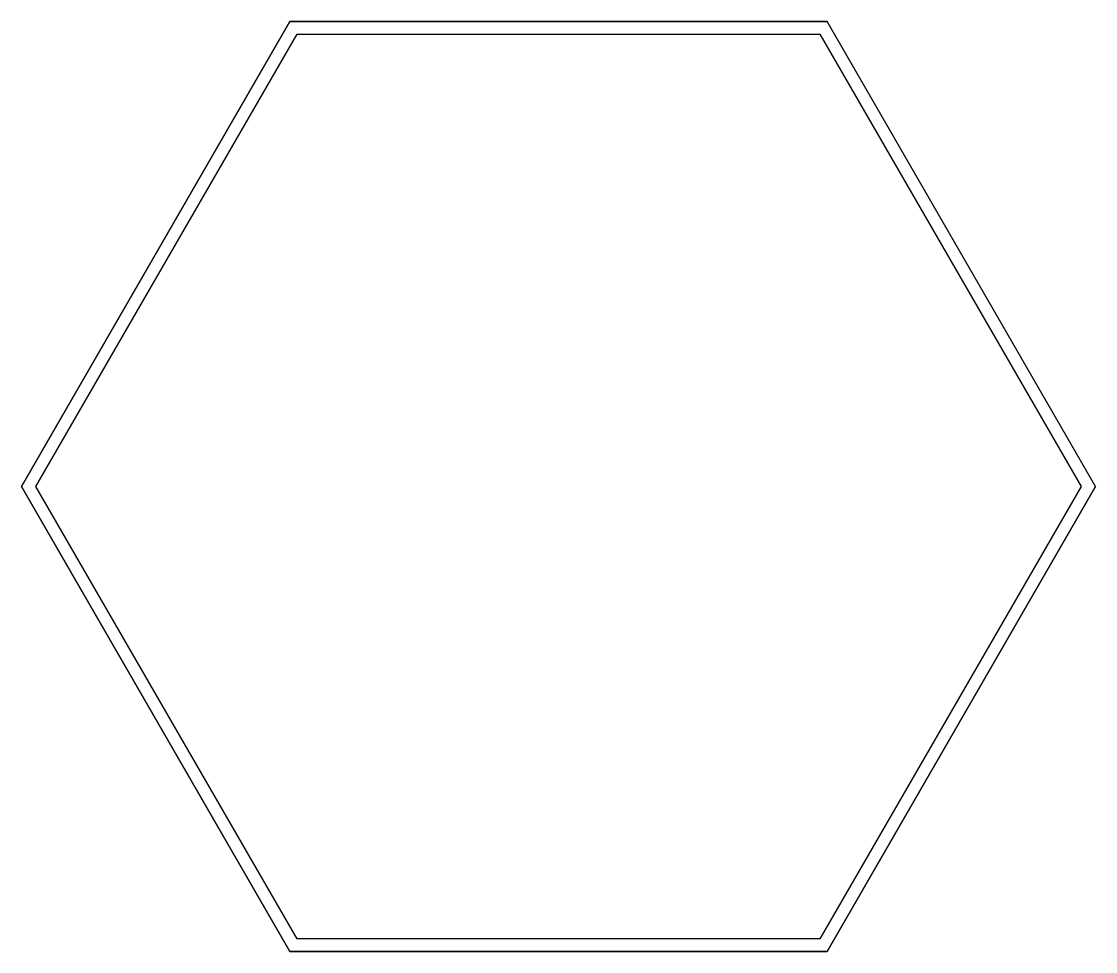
# Model space of a CAD drawing. Header units: millimetres. Extents: x -86 to 86, y -74 to 74.
import ezdxf

# ---------------------------------------------------------------- set-up
doc = ezdxf.new("R2010")
doc.units = ezdxf.units.MM
doc.layers.get('0').update_dxf_attribs({"linetype": 'CONTINUOUS'})

msp = doc.modelspace()

# ---------------------------------------------------------------- linework, layer by layer
for p, q in [((-85.64, 0), (-42.82, 74.17)), ((-42.82, 74.17), (42.82, 74.17)), ((85.64, 0), (42.82, 74.17)), ((-42.82, -74.17), (-85.64, 0)), ((85.64, 0), (42.82, -74.17)), ((42.82, -74.17), (-42.82, -74.17))]:
    msp.add_line(p, q)
for points in [[(-42.82, 74.17), (-85.64, 0), (-42.82, -74.17), (42.82, -74.17), (85.64, 0), (42.82, 74.17)], [(-41.67, 72.17), (41.67, 72.17), (83.33, 0), (41.67, -72.17), (-41.67, -72.17), (-83.33, 0)]]:
    msp.add_lwpolyline(points, close=True)

doc.saveas('drawing.dxf')
